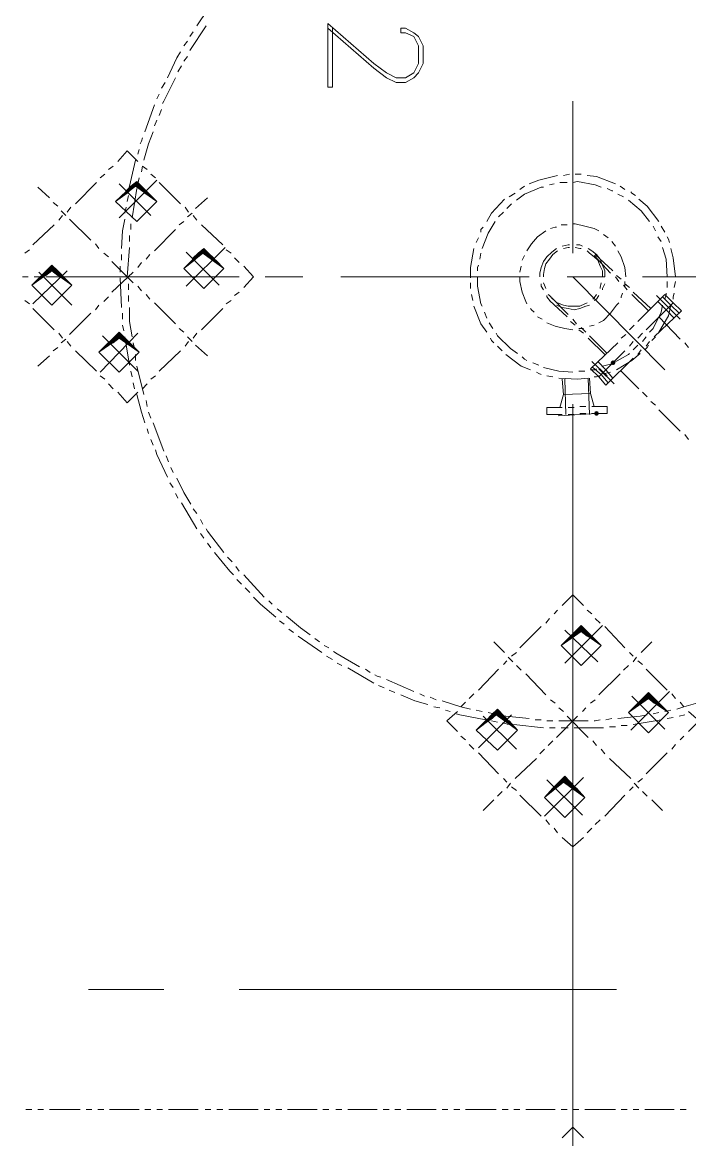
# Model space of a CAD drawing. Header units: millimetres. Extents: x 29 to 95071, y 20 to 67221.
# Drawn here: x 50715 to 53520, y 33553 to 38255 of the extents above; entities that cross this region are included whole.
import ezdxf

# ---------------------------------------------------------------- set-up
doc = ezdxf.new("R2010")
doc.units = ezdxf.units.MM

msp = doc.modelspace()

# ---------------------------------------------------------------- hatches: boundary and pattern name
h = msp.add_hatch(color=7)
h.paths.add_polyline_path([(51190.5, 37565.6), (51170.7, 37565.6), (51165.7, 37545.7)])
h.paths.add_polyline_path([(51170.7, 37565.6), (51165.7, 37545.7), (51150.9, 37545.7)])
h = msp.add_hatch(color=7)
h.dxf.hatch_style = 2
h.paths.add_polyline_path([(51195.5, 37585.4), (51215.3, 37565.6), (51170.7, 37565.6)])
h = msp.add_hatch(color=7)
h.paths.add_polyline_path([(51215.3, 37565.6), (51190.5, 37565.6), (51235.1, 37545.7)])
h.paths.add_polyline_path([(51190.5, 37565.6), (51235.1, 37545.7), (51220.3, 37545.7)])
h = msp.add_hatch(color=7)
h.dxf.hatch_style = 2
h.paths.add_polyline_path([(51145.9, 37535.8), (51155.8, 37535.8), (51106.3, 37501.1)])
h = msp.add_hatch(color=7)
h.paths.add_polyline_path([(51165.7, 37545.7), (51150.9, 37545.7), (51155.8, 37535.8)])
h.paths.add_polyline_path([(51150.9, 37545.7), (51155.8, 37535.8), (51145.9, 37535.8)])
h = msp.add_hatch(color=7)
h.paths.add_polyline_path([(51235.1, 37545.7), (51220.3, 37545.7), (51230.2, 37535.8)])
h.paths.add_polyline_path([(51220.3, 37545.7), (51230.2, 37535.8)])
h = msp.add_hatch(color=7)
h.dxf.hatch_style = 2
h.paths.add_polyline_path([(51235.1, 37545.7), (51240.1, 37535.8), (51230.2, 37535.8)])
h = msp.add_hatch(color=7)
h.paths.add_polyline_path([(51240.1, 37535.8), (51245.1, 37535.8), (51230.2, 37535.8)])
h.paths.add_polyline_path([(51245.1, 37535.8), (51230.2, 37535.8)])
h.paths.add_polyline_path([(51230.2, 37535.8), (51245.1, 37535.8), (51279.7, 37501.1)])
h = msp.add_hatch(color=7)
h.paths.add_polyline_path([(51473.1, 37283), (51453.2, 37283), (51448.3, 37263.2)])
h.paths.add_polyline_path([(51453.2, 37283), (51448.3, 37263.2), (51433.4, 37263.2)])
h = msp.add_hatch(color=7)
h.dxf.hatch_style = 2
h.paths.add_polyline_path([(51478, 37302.9), (51497.8, 37283), (51453.2, 37283)])
h = msp.add_hatch(color=7)
h.paths.add_polyline_path([(51497.8, 37283), (51473.1, 37283), (51517.7, 37263.2)])
h.paths.add_polyline_path([(51473.1, 37283), (51517.7, 37263.2), (51502.8, 37263.2)])
h = msp.add_hatch(color=7)
h.dxf.hatch_style = 2
h.paths.add_polyline_path([(51428.4, 37253.3), (51438.4, 37253.3), (51393.7, 37218.6)])
h = msp.add_hatch(color=7)
h.paths.add_polyline_path([(51448.3, 37263.2), (51433.4, 37263.2), (51438.4, 37253.3)])
h.paths.add_polyline_path([(51433.4, 37263.2), (51438.4, 37253.3), (51428.4, 37253.3)])
h = msp.add_hatch(color=7)
h.paths.add_polyline_path([(51517.7, 37263.2), (51502.8, 37263.2), (51512.7, 37253.3)])
h.paths.add_polyline_path([(51502.8, 37263.2), (51512.7, 37253.3)])
h = msp.add_hatch(color=7)
h.dxf.hatch_style = 2
h.paths.add_polyline_path([(51517.7, 37263.2), (51522.6, 37253.3), (51512.7, 37253.3)])
h = msp.add_hatch(color=7)
h.paths.add_polyline_path([(51522.6, 37253.3), (51527.6, 37253.3), (51512.7, 37253.3)])
h.paths.add_polyline_path([(51527.6, 37253.3), (51512.7, 37253.3)])
h.paths.add_polyline_path([(51512.7, 37253.3), (51527.6, 37253.3), (51562.3, 37218.6)])
h = msp.add_hatch(color=7)
h.paths.add_polyline_path([(50813.8, 37188.9), (50799, 37188.9), (50803.9, 37183.9)])
h.paths.add_polyline_path([(50799, 37188.9), (50803.9, 37183.9), (50789.1, 37183.9)])
h = msp.add_hatch(color=7)
h.paths.add_polyline_path([(50838.6, 37208.7), (50818.8, 37208.7), (50813.8, 37188.9)])
h.paths.add_polyline_path([(50818.8, 37208.7), (50813.8, 37188.9), (50799, 37188.9)])
h = msp.add_hatch(color=7)
h.dxf.hatch_style = 2
h.paths.add_polyline_path([(50838.6, 37233.5), (50863.4, 37208.7), (50818.8, 37208.7)])
h = msp.add_hatch(color=7)
h.paths.add_polyline_path([(50863.4, 37208.7), (50838.6, 37208.7), (50883.2, 37188.9)])
h.paths.add_polyline_path([(50838.6, 37208.7), (50883.2, 37188.9), (50863.4, 37188.9)])
h = msp.add_hatch(color=7)
h.paths.add_polyline_path([(50878.3, 37183.9), (50873.3, 37183.9)])
h.paths.add_polyline_path([(50878.3, 37183.9), (50873.3, 37183.9), (50863.4, 37188.9)])
h = msp.add_hatch(color=7)
h.dxf.hatch_style = 2
h.paths.add_polyline_path([(50863.4, 37188.9), (50883.2, 37188.9), (50878.3, 37183.9)])
h = msp.add_hatch(color=7)
h.dxf.hatch_style = 2
h.paths.add_polyline_path([(50883.2, 37188.9), (50888.2, 37183.9), (50878.3, 37183.9)])
h = msp.add_hatch(color=7)
h.dxf.hatch_style = 2
h.paths.add_polyline_path([(50789.1, 37183.9), (50803.9, 37183.9), (50754.4, 37149.2)])
h = msp.add_hatch(color=7)
h.paths.add_polyline_path([(50878.3, 37183.9), (50873.3, 37183.9), (50888.2, 37183.9)])
h.paths.add_polyline_path([(50873.3, 37183.9), (50888.2, 37183.9), (50922.9, 37149.2)])
h = msp.add_hatch(color=7)
h.paths.add_polyline_path([(51096.4, 36906.3), (51081.5, 36906.3), (51086.4, 36901.4)])
h.paths.add_polyline_path([(51081.5, 36906.3), (51086.4, 36901.4), (51071.6, 36901.4)])
h = msp.add_hatch(color=7)
h.paths.add_polyline_path([(51121.1, 36926.2), (51101.3, 36926.2), (51096.4, 36906.3)])
h.paths.add_polyline_path([(51101.3, 36926.2), (51096.4, 36906.3), (51081.5, 36906.3)])
h = msp.add_hatch(color=7)
h.dxf.hatch_style = 2
h.paths.add_polyline_path([(51121.1, 36951), (51145.9, 36926.2), (51101.3, 36926.2)])
h = msp.add_hatch(color=7)
h.paths.add_polyline_path([(51145.9, 36926.2), (51121.1, 36926.2), (51165.7, 36906.3)])
h.paths.add_polyline_path([(51121.1, 36926.2), (51165.7, 36906.3), (51150.9, 36906.3)])
h = msp.add_hatch(color=7)
h.paths.add_polyline_path([(51160.8, 36901.4), (51155.8, 36901.4)])
h.paths.add_polyline_path([(51160.8, 36901.4), (51155.8, 36901.4), (51150.9, 36906.3)])
h = msp.add_hatch(color=7)
h.dxf.hatch_style = 2
h.paths.add_polyline_path([(51150.9, 36906.3), (51165.7, 36906.3), (51160.8, 36901.4)])
h = msp.add_hatch(color=7)
h.dxf.hatch_style = 2
h.paths.add_polyline_path([(51165.7, 36906.3), (51170.7, 36901.4), (51160.8, 36901.4)])
h = msp.add_hatch(color=7)
h.dxf.hatch_style = 2
h.paths.add_polyline_path([(51071.6, 36901.4), (51086.4, 36901.4), (51036.9, 36866.7)])
h = msp.add_hatch(color=7)
h.paths.add_polyline_path([(51160.8, 36901.4), (51155.8, 36901.4), (51170.7, 36901.4)])
h.paths.add_polyline_path([(51155.8, 36901.4), (51170.7, 36901.4), (51205.4, 36866.7)])
h = msp.add_hatch(color=7)
h.dxf.hatch_style = 2
h.paths.add_polyline_path([(53197.9, 36812.2), (53190.9, 36815.1), (53188, 36822.1), (53190.9, 36829.1), (53197.9, 36832), (53204.9, 36829.1), (53207.8, 36822.1), (53204.9, 36815.1)])
h = msp.add_hatch(color=7)
h.dxf.hatch_style = 2
h.paths.add_polyline_path([(53128.5, 36599), (53121.5, 36602), (53118.6, 36609), (53121.5, 36616), (53128.5, 36618.9), (53135.5, 36616), (53138.5, 36609), (53135.5, 36602)])
h = msp.add_hatch(color=7)
h.paths.add_polyline_path([(53064.1, 35692), (53039.3, 35692), (53034.4, 35672.2)])
h.paths.add_polyline_path([(53039.3, 35692), (53034.4, 35672.2), (53019.5, 35672.2)])
h = msp.add_hatch(color=7)
h.dxf.hatch_style = 2
h.paths.add_polyline_path([(53064.1, 35716.8), (53088.9, 35692), (53039.3, 35692)])
h = msp.add_hatch(color=7)
h.paths.add_polyline_path([(53088.9, 35692), (53064.1, 35692), (53103.8, 35672.2)])
h.paths.add_polyline_path([(53064.1, 35692), (53103.8, 35672.2), (53088.9, 35672.2)])
h = msp.add_hatch(color=7)
h.dxf.hatch_style = 2
h.paths.add_polyline_path([(53014.5, 35667.2), (53024.5, 35667.2), (52979.8, 35632.5)])
h = msp.add_hatch(color=7)
h.paths.add_polyline_path([(53029.4, 35667.2), (53019.5, 35672.2)])
h.paths.add_polyline_path([(53019.5, 35672.2), (53029.4, 35667.2), (53014.5, 35667.2)])
h = msp.add_hatch(color=7)
h.paths.add_polyline_path([(53024.5, 35667.2), (53014.5, 35667.2)])
h.paths.add_polyline_path([(53024.5, 35667.2), (53014.5, 35667.2), (53029.4, 35667.2)])
h = msp.add_hatch(color=7)
h.dxf.hatch_style = 2
h.paths.add_polyline_path([(53019.5, 35672.2), (53034.4, 35672.2), (53029.4, 35667.2)])
h = msp.add_hatch(color=7)
h.paths.add_polyline_path([(53103.8, 35672.2), (53088.9, 35672.2), (53098.8, 35667.2)])
h.paths.add_polyline_path([(53088.9, 35672.2), (53098.8, 35667.2)])
h = msp.add_hatch(color=7)
h.dxf.hatch_style = 2
h.paths.add_polyline_path([(53103.8, 35672.2), (53113.7, 35667.2), (53098.8, 35667.2)])
h = msp.add_hatch(color=7)
h.paths.add_polyline_path([(53113.7, 35667.2), (53098.8, 35667.2)])
h.paths.add_polyline_path([(53113.7, 35667.2), (53098.8, 35667.2)])
h.paths.add_polyline_path([(53098.8, 35667.2), (53113.7, 35667.2), (53148.4, 35632.5)])
h = msp.add_hatch(color=7)
h.paths.add_polyline_path([(53346.6, 35409.5), (53321.8, 35409.5), (53316.9, 35389.6)])
h.paths.add_polyline_path([(53321.8, 35409.5), (53316.9, 35389.6), (53302, 35389.6)])
h = msp.add_hatch(color=7)
h.dxf.hatch_style = 2
h.paths.add_polyline_path([(53346.6, 35434.3), (53371.4, 35409.5), (53321.8, 35409.5)])
h = msp.add_hatch(color=7)
h.paths.add_polyline_path([(53371.4, 35409.5), (53346.6, 35409.5), (53391.2, 35389.6)])
h.paths.add_polyline_path([(53346.6, 35409.5), (53391.2, 35389.6), (53371.4, 35389.6)])
h = msp.add_hatch(color=7)
h.dxf.hatch_style = 2
h.paths.add_polyline_path([(52712.2, 35364.9), (52732, 35340.1), (52687.4, 35340.1)])
h = msp.add_hatch(color=7)
h.dxf.hatch_style = 2
h.paths.add_polyline_path([(53297.1, 35384.7), (53307, 35384.7), (53262.4, 35350)])
h = msp.add_hatch(color=7)
h.paths.add_polyline_path([(53316.9, 35389.6), (53302, 35389.6), (53311.9, 35384.7)])
h.paths.add_polyline_path([(53302, 35389.6), (53311.9, 35384.7), (53297.1, 35384.7)])
h = msp.add_hatch(color=7)
h.paths.add_polyline_path([(53307, 35384.7), (53297.1, 35384.7)])
h.paths.add_polyline_path([(53307, 35384.7), (53297.1, 35384.7), (53311.9, 35384.7)])
h = msp.add_hatch(color=7)
h.paths.add_polyline_path([(53391.2, 35389.6), (53371.4, 35389.6), (53381.3, 35384.7)])
h.paths.add_polyline_path([(53371.4, 35389.6), (53381.3, 35384.7)])
h = msp.add_hatch(color=7)
h.dxf.hatch_style = 2
h.paths.add_polyline_path([(53391.2, 35389.6), (53396.2, 35384.7), (53381.3, 35384.7)])
h = msp.add_hatch(color=7)
h.paths.add_polyline_path([(53396.2, 35384.7), (53381.3, 35384.7)])
h.paths.add_polyline_path([(53396.2, 35384.7), (53381.3, 35384.7)])
h.paths.add_polyline_path([(53381.3, 35384.7), (53396.2, 35384.7), (53430.9, 35350)])
h = msp.add_hatch(color=7)
h.dxf.hatch_style = 2
h.paths.add_polyline_path([(52662.6, 35315.3), (52672.5, 35315.3), (52623, 35275.6)])
h = msp.add_hatch(color=7)
h.paths.add_polyline_path([(52682.5, 35320.3), (52667.6, 35320.3), (52672.5, 35315.3)])
h.paths.add_polyline_path([(52667.6, 35320.3), (52672.5, 35315.3), (52662.6, 35315.3)])
h = msp.add_hatch(color=7)
h.paths.add_polyline_path([(52707.2, 35340.1), (52687.4, 35340.1), (52682.5, 35320.3)])
h.paths.add_polyline_path([(52687.4, 35340.1), (52682.5, 35320.3), (52667.6, 35320.3)])
h = msp.add_hatch(color=7)
h.paths.add_polyline_path([(52732, 35340.1), (52707.2, 35340.1), (52751.8, 35320.3)])
h.paths.add_polyline_path([(52707.2, 35340.1), (52751.8, 35320.3), (52737, 35320.3)])
h = msp.add_hatch(color=7)
h.paths.add_polyline_path([(52751.8, 35320.3), (52737, 35320.3), (52746.9, 35315.3)])
h.paths.add_polyline_path([(52737, 35320.3), (52746.9, 35315.3)])
h = msp.add_hatch(color=7)
h.dxf.hatch_style = 2
h.paths.add_polyline_path([(52751.8, 35320.3), (52756.8, 35315.3), (52746.9, 35315.3)])
h = msp.add_hatch(color=7)
h.paths.add_polyline_path([(52756.8, 35315.3), (52761.8, 35315.3), (52746.9, 35315.3)])
h.paths.add_polyline_path([(52761.8, 35315.3), (52746.9, 35315.3)])
h.paths.add_polyline_path([(52746.9, 35315.3), (52761.8, 35315.3), (52796.5, 35275.6)])
h = msp.add_hatch(color=7)
h.dxf.hatch_style = 2
h.paths.add_polyline_path([(52994.7, 35082.3), (53014.5, 35057.6), (52969.9, 35057.6)])
h = msp.add_hatch(color=7)
h.dxf.hatch_style = 2
h.paths.add_polyline_path([(52945.1, 35032.8), (52955.1, 35032.8), (52910.5, 34993.1)])
h = msp.add_hatch(color=7)
h.paths.add_polyline_path([(52965, 35037.7), (52950.1, 35037.7), (52955.1, 35032.8)])
h.paths.add_polyline_path([(52950.1, 35037.7), (52955.1, 35032.8), (52945.1, 35032.8)])
h = msp.add_hatch(color=7)
h.paths.add_polyline_path([(52989.8, 35057.6), (52969.9, 35057.6), (52965, 35037.7)])
h.paths.add_polyline_path([(52969.9, 35057.6), (52965, 35037.7), (52950.1, 35037.7)])
h = msp.add_hatch(color=7)
h.paths.add_polyline_path([(53014.5, 35057.6), (52989.8, 35057.6), (53034.4, 35037.7)])
h.paths.add_polyline_path([(52989.8, 35057.6), (53034.4, 35037.7), (53019.5, 35037.7)])
h = msp.add_hatch(color=7)
h.paths.add_polyline_path([(53034.4, 35037.7), (53019.5, 35037.7), (53029.4, 35032.8)])
h.paths.add_polyline_path([(53019.5, 35037.7), (53029.4, 35032.8)])
h = msp.add_hatch(color=7)
h.dxf.hatch_style = 2
h.paths.add_polyline_path([(53034.4, 35037.7), (53039.3, 35032.8), (53029.4, 35032.8)])
h = msp.add_hatch(color=7)
h.paths.add_polyline_path([(53039.3, 35032.8), (53044.3, 35032.8), (53029.4, 35032.8)])
h.paths.add_polyline_path([(53044.3, 35032.8), (53029.4, 35032.8)])
h.paths.add_polyline_path([(53029.4, 35032.8), (53044.3, 35032.8), (53079, 34993.1)])

# ---------------------------------------------------------------- linework, layer by layer
at = {"color": 7, "lineweight": 0}
for points in [[(51517.7, 38338.8), (51468.1, 38269.4), (51448.3, 38239.7)], [(51487.9, 38239.7), (51418.5, 38135.6)], [(52305.8, 38229.7), (52305.8, 38209.9), (52325.6, 38209.9), (52360.3, 38195), (52380.1, 38155.4), (52380.1, 38081), (52360.3, 38041.4), (52325.6, 38021.6), (52285.9, 38021.6), (52246.3, 38041.4), (52191.8, 38081), (51998.4, 38249.6)], [(52018.3, 38229.7), (52018.3, 37981.9), (51998.4, 37981.9), (51998.4, 38249.6)], [(52305.8, 38229.7), (52325.6, 38229.7), (52360.3, 38209.9), (52380.1, 38195), (52399.9, 38155.4), (52399.9, 38081), (52380.1, 38041.4), (52360.3, 38021.6), (52325.6, 38001.7), (52285.9, 38001.7), (52246.3, 38021.6), (52191.8, 38061.2), (51998.4, 38229.7)], [(51408.6, 38175.2), (51393.7, 38155.4)], [(51433.4, 38214.9), (51418.5, 38195)], [(51378.9, 38130.6), (51364, 38105.8), (51324.4, 38021.6)], [(51408.6, 38110.8), (51393.7, 38091)], [(51383.8, 38071.1), (51369, 38046.4)], [(51314.4, 38001.7), (51299.6, 37977)], [(51359.1, 38021.6), (51309.5, 37922.4), (51304.5, 37912.5)], [(51289.7, 37952.2), (51279.7, 37932.4)], [(51269.8, 37907.6), (51230.2, 37793.6)], [(53029.4, 37283), (53029.4, 37922.4)], [(51299.6, 37887.7), (51289.7, 37863)], [(51279.7, 37843.1), (51269.8, 37818.4)], [(51220.3, 37768.8), (51215.3, 37753.9), (51210.4, 37744)], [(51264.9, 37793.6), (51245.1, 37744), (51225.2, 37674.6)], [(51155.8, 37714.3), (51116.2, 37669.7)], [(51200.4, 37669.7), (51155.8, 37714.3)], [(51205.4, 37719.2), (51200.4, 37699.4)], [(51190.5, 37674.6), (51165.7, 37565.6), (51160.8, 37550.7)], [(51061.7, 37615.1), (51041.8, 37600.3)], [(51096.4, 37649.8), (51076.5, 37635)], [(51220.3, 37649.8), (51215.3, 37625)], [(51240.1, 37635), (51220.3, 37649.8)], [(51274.8, 37600.3), (51255, 37615.1)], [(53014.5, 37615.1), (52989.8, 37610.2)], [(53064.1, 37615.1), (53049.2, 37615.1), (53039.3, 37615.1)], [(51027, 37580.4), (50937.7, 37491.2)], [(51195.5, 37585.4), (51106.3, 37501.1), (51190.5, 37565.6)], [(51279.7, 37590.3), (51121.1, 37431.7)], [(51255, 37441.7), (51121.1, 37575.5)], [(51190.5, 37565.6), (51279.7, 37501.1)], [(51279.7, 37501.1), (51195.5, 37585.4)], [(51205.4, 37600.3), (51200.4, 37575.5)], [(51378.9, 37491.2), (51289.7, 37580.4)], [(52826.2, 37565.6), (52811.3, 37555.7), (52806.4, 37550.7)], [(52965, 37610.2), (52885.7, 37590.3), (52846, 37575.5)], [(52950.1, 37575.5), (52930.3, 37570.5)], [(53004.6, 37580.4), (52974.9, 37580.4)], [(53148.4, 37560.6), (53123.6, 37570.5), (53049.2, 37585.4), (53029.4, 37580.4)], [(53207.8, 37575.5), (53128.5, 37605.2), (53088.9, 37610.2)], [(53247.5, 37550.7), (53227.7, 37565.6)], [(50828.7, 37516), (50779.1, 37560.6)], [(51160.8, 37525.9), (51155.8, 37501.1)], [(51195.5, 37555.7), (51175.7, 37431.7)], [(52786.5, 37535.8), (52761.8, 37521)], [(52905.5, 37560.6), (52895.6, 37560.6), (52826.2, 37530.9), (52791.5, 37506.1)], [(53197.9, 37545.7), (53193, 37545.7), (53173.1, 37555.7)], [(53242.5, 37521), (53217.8, 37530.9)], [(53292.1, 37525.9), (53277.2, 37535.8), (53272.3, 37540.8)], [(50863.4, 37481.3), (50843.6, 37496.2)], [(50917.9, 37476.3), (50903.1, 37456.5)], [(51195.5, 37416.9), (51106.3, 37501.1)], [(51150.9, 37476.3), (51145.9, 37451.6)], [(51279.7, 37501.1), (51195.5, 37416.9)], [(51413.6, 37456.5), (51398.7, 37476.3)], [(51492.9, 37516), (51443.3, 37471.4)], [(52741.9, 37511), (52687.4, 37451.6), (52667.6, 37416.9)], [(52771.7, 37491.2), (52766.7, 37486.3), (52751.8, 37471.4)], [(53351.6, 37416.9), (53316.9, 37461.5), (53262.4, 37506.1)], [(53391.2, 37416.9), (53341.7, 37481.3), (53307, 37511)], [(50883.2, 37441.7), (50868.4, 37421.8)], [(50898.1, 37441.7), (50878.3, 37461.5)], [(51002.2, 37337.6), (50913, 37426.8)], [(51145.9, 37426.8), (51136, 37377.2), (51131.1, 37302.9)], [(51428.4, 37451.6), (51408.6, 37436.7)], [(51448.3, 37421.8), (51433.4, 37441.7)], [(52737, 37456.5), (52717.1, 37436.7)], [(50848.5, 37402), (50759.3, 37317.7)], [(51170.7, 37407), (51170.7, 37382.2)], [(51359.1, 37382.2), (51269.8, 37293)], [(51393.7, 37416.9), (51373.9, 37402)], [(51557.3, 37317.7), (51468.1, 37402)], [(52652.7, 37392.1), (52642.8, 37382.2), (52642.8, 37372.3)], [(52702.3, 37416.9), (52672.5, 37367.3), (52647.8, 37302.9)], [(52915.4, 37377.2), (52880.7, 37352.4), (52855.9, 37322.7), (52836.1, 37293)], [(52960, 37392.1), (52955.1, 37392.1), (52935.2, 37387.1)], [(53004.6, 37402), (52994.7, 37402), (52979.8, 37402)], [(53138.5, 37377.2), (53118.6, 37387.1), (53079, 37397), (53039.3, 37407), (53029.4, 37407)], [(53376.4, 37377.2), (53366.5, 37397)], [(53416, 37372.3), (53401.1, 37397)], [(51165.7, 37357.4), (51165.7, 37332.6)], [(52632.9, 37347.5), (52623, 37327.7)], [(53178.1, 37347.5), (53158.3, 37362.3)], [(53207.8, 37312.8), (53193, 37332.6)], [(53401.1, 37332.6), (53386.3, 37352.4)], [(53435.8, 37327.7), (53430.9, 37342.5), (53425.9, 37352.4)], [(50744.4, 37297.9), (50724.6, 37283)], [(51036.9, 37302.9), (51022, 37322.7)], [(51076.5, 37268.2), (51056.7, 37283)], [(51165.7, 37307.8), (51155.8, 37183.9), (51155.8, 37179)], [(51478, 37302.9), (51393.7, 37218.6), (51473.1, 37283)], [(51567.2, 37307.8), (51403.7, 37144.3)], [(51542.4, 37149.2), (51403.7, 37288)], [(51473.1, 37283), (51562.3, 37218.6), (51478, 37302.9)], [(51592, 37283), (51572.2, 37297.9)], [(52613.1, 37302.9), (52598.2, 37223.6), (52598.2, 37179)], [(52642.8, 37283), (52637.8, 37258.3)], [(52960, 37302.9), (52940.2, 37288), (52920.4, 37268.2), (52905.5, 37248.3), (52895.6, 37223.6), (52890.6, 37198.8), (52890.6, 37183.9)], [(52965, 37293), (52945.1, 37278.1), (52930.3, 37258.3), (52915.4, 37238.4), (52910.5, 37218.6), (52905.5, 37193.8), (52905.5, 37183.9)], [(53014.5, 37317.7), (53009.6, 37317.7), (52984.8, 37312.8)], [(53014.5, 37307.8), (53009.6, 37307.8), (52989.8, 37302.9)], [(53064.1, 37302.9), (53059.1, 37302.9), (53039.3, 37307.8)], [(53069.1, 37312.8), (53059.1, 37317.7), (53044.3, 37317.7)], [(53153.3, 37183.9), (53153.3, 37208.7), (53143.4, 37228.5), (53133.5, 37253.3), (53118.6, 37268.2), (53098.8, 37283), (53088.9, 37293)], [(53163.2, 37183.9), (53163.2, 37208.7), (53153.3, 37233.5), (53143.4, 37258.3), (53128.5, 37278.1), (53108.7, 37293), (53093.8, 37302.9)], [(53252.5, 37183.9), (53247.5, 37223.6), (53232.6, 37268.2), (53217.8, 37293)], [(53425.9, 37183.9), (53421, 37258.3), (53406.1, 37307.8)], [(53460.6, 37183.9), (53450.7, 37263.2), (53440.8, 37302.9)], [(51180.6, 37159.1), (51091.4, 37248.3)], [(51131.1, 37278.1), (51131.1, 37253.3)], [(51215.3, 37243.4), (51200.4, 37223.6)], [(51250, 37278.1), (51235.1, 37258.3)], [(51626.7, 37243.4), (51606.9, 37263.2)], [(52826.2, 37273.1), (52816.3, 37253.3)], [(53188, 37198.8), (53118.6, 37273.1)], [(53197.9, 37208.7), (53123.6, 37278.1)], [(50838.6, 37233.5), (50754.4, 37149.2), (50838.6, 37208.7)], [(50903.1, 37208.7), (50759.3, 37069.9)], [(50922.9, 37065), (50784.1, 37203.7)], [(50838.6, 37208.7), (50922.9, 37149.2), (50838.6, 37233.5)], [(51180.6, 37203.7), (51091.4, 37119.5)], [(51126.1, 37228.5), (51126.1, 37203.7)], [(51478, 37134.3), (51393.7, 37218.6)], [(51562.3, 37218.6), (51478, 37134.3)], [(51686.2, 37183.9), (51646.5, 37228.5)], [(52632.9, 37233.5), (52627.9, 37223.6), (52627.9, 37208.7)], [(52811.3, 37228.5), (52806.4, 37203.7)], [(53232.6, 37174), (53212.8, 37188.9)], [(50739.5, 37183.9), (50714.7, 37183.9)], [(50838.6, 37065), (50754.4, 37149.2)], [(50789.1, 37183.9), (50764.3, 37183.9)], [(50937.7, 37183.9), (50813.8, 37183.9)], [(51577.1, 37183.9), (50838.6, 37183.9)], [(50922.9, 37149.2), (50838.6, 37065)], [(50987.3, 37183.9), (50962.5, 37183.9)], [(51041.8, 37183.9), (51012.1, 37183.9)], [(51190.5, 37183.9), (51066.6, 37183.9)], [(51126.1, 37179), (51131.1, 37055)], [(51160.8, 37154.2), (51160.8, 37129.4)], [(51215.3, 37124.4), (51200.4, 37144.3)], [(51240.1, 37183.9), (51215.3, 37183.9)], [(51289.7, 37183.9), (51264.9, 37183.9)], [(51438.4, 37183.9), (51314.4, 37183.9)], [(51487.9, 37183.9), (51463.1, 37183.9)], [(51537.5, 37183.9), (51512.7, 37183.9)], [(51626.7, 37183.9), (51562.3, 37183.9)], [(51686.2, 37183.9), (51646.5, 37139.3)], [(51894.4, 37183.9), (51735.8, 37183.9)], [(52846, 37183.9), (52053, 37183.9)], [(52598.2, 37159.1), (52598.2, 37144.3), (52598.2, 37134.3)], [(52627.9, 37183.9), (52627.9, 37144.3), (52642.8, 37069.9), (52647.8, 37060)], [(52806.4, 37183.9), (52806.4, 37164.1), (52816.3, 37119.5), (52831.1, 37079.8), (52836.1, 37069.9)], [(52895.6, 37154.2), (52895.6, 37144.3), (52905.5, 37129.4)], [(52905.5, 37159.1), (52910.5, 37149.2), (52915.4, 37134.3)], [(53163.2, 37183.9), (53004.6, 37183.9)], [(53029.4, 37183.9), (53416, 36792.3)], [(53143.4, 37134.3), (53143.4, 37139.3), (53148.4, 37159.1)], [(53153.3, 37129.4), (53153.3, 37134.3), (53163.2, 37154.2)], [(53222.7, 37164.1), (53207.8, 37183.9)], [(53257.4, 37129.4), (53242.5, 37149.2)], [(53247.5, 37139.3), (53247.5, 37164.1)], [(53267.3, 37139.3), (53247.5, 37154.2)], [(54114.9, 37183.9), (53321.8, 37183.9)], [(53425.9, 37139.3), (53425.9, 37164.1)], [(53455.7, 37139.3), (53460.6, 37164.1)], [(51076.5, 37099.7), (51056.7, 37079.8)], [(51160.8, 37104.6), (51160.8, 37079.8)], [(51250, 37089.7), (51235.1, 37109.6)], [(51626.7, 37119.5), (51606.9, 37104.6)], [(52603.1, 37109.6), (52608.1, 37084.8)], [(52920.4, 37104.6), (52920.4, 37099.7), (52935.2, 37079.8)], [(52925.3, 37109.6), (52930.3, 37104.6), (52945.1, 37089.7)], [(53009.6, 37025.3), (52940.2, 37094.7)], [(53113.7, 37089.7), (53118.6, 37094.7), (53128.5, 37109.6)], [(53118.6, 37084.8), (53128.5, 37089.7), (53138.5, 37104.6)], [(53232.6, 37094.7), (53232.6, 37099.7), (53237.6, 37114.5)], [(53346.6, 37040.2), (53277.2, 37109.6)], [(53356.5, 37050.1), (53282.2, 37119.5)], [(53302, 36995.6), (53416, 37109.6)], [(53445.8, 37040.2), (53381.3, 37104.6)], [(53440.8, 37065), (53406.1, 37099.7)], [(53416, 37089.7), (53421, 37109.6), (53421, 37114.5)], [(53416, 37109.6), (53450.7, 37074.9)], [(53450.7, 37089.7), (53450.7, 37099.7), (53455.7, 37114.5)], [(50744.4, 37069.9), (50724.6, 37084.8)], [(50848.5, 36960.9), (50759.3, 37050.1)], [(51036.9, 37065), (51022, 37045.1)], [(51165.7, 37055), (51165.7, 36995.6), (51175.7, 36931.1)], [(51359.1, 36985.7), (51269.8, 37074.9)], [(51557.3, 37050.1), (51468.1, 36960.9)], [(51592, 37084.8), (51572.2, 37069.9)], [(52613.1, 37060), (52642.8, 36985.7), (52667.6, 36951)], [(52851, 37050.1), (52855.9, 37045.1), (52865.8, 37035.2)], [(53004.6, 37015.4), (52930.3, 37084.8)], [(52960, 37065), (52984.8, 37055), (53009.6, 37050.1), (53034.4, 37045.1), (53059.1, 37050.1), (53083.9, 37060), (53098.8, 37065)], [(52965, 37074.9), (52989.8, 37065), (53009.6, 37060), (53034.4, 37060), (53059.1, 37060), (53079, 37069.9), (53088.9, 37074.9)], [(53138.5, 36990.6), (53158.3, 37000.5), (53188, 37030.3), (53212.8, 37065), (53222.7, 37074.9)], [(53336.7, 36960.9), (53450.7, 37074.9)], [(53336.7, 36960.9), (53450.7, 37074.9)], [(53351.6, 36951), (53366.5, 36965.8), (53401.1, 37035.2), (53406.1, 37065)], [(53421, 37045.1), (53386.3, 37079.8)], [(53391.2, 36951), (53430.9, 37020.3), (53440.8, 37065)], [(53416, 37069.9), (53480.5, 37005.5)], [(53440.8, 37065), (53475.5, 37030.3)], [(53485.4, 37040.2), (53450.7, 37074.9)], [(51002.2, 37030.3), (50913, 36941)], [(51136, 37030.3), (51136, 37005.5)], [(52657.7, 37035.2), (52667.6, 37010.4)], [(52880.7, 37015.4), (52900.5, 37005.5)], [(53044.3, 36985.7), (53029.4, 37005.5)], [(53371.4, 36931.1), (53485.4, 37040.2)], [(53480.5, 36921.2), (53391.2, 37015.4)], [(53421, 37045.1), (53455.7, 37010.4)], [(51136, 36980.7), (51141, 36955.9)], [(51393.7, 36951), (51373.9, 36965.8)], [(52677.5, 36990.6), (52692.4, 36965.8)], [(52920.4, 36990.6), (52955.1, 36975.7), (52994.7, 36965.8), (53029.4, 36960.9)], [(53039.3, 36980.7), (53019.5, 36995.6)], [(53054.2, 36965.8), (53074, 36965.8)], [(53074, 36946), (53054.2, 36960.9)], [(53083.9, 36951), (53064.1, 36970.8)], [(53098.8, 36975.7), (53118.6, 36980.7)], [(53267.3, 36960.9), (53287.1, 36980.7)], [(50883.2, 36926.2), (50868.4, 36946)], [(50898.1, 36921.2), (50878.3, 36906.3)], [(50917.9, 36891.5), (50903.1, 36911.3)], [(51121.1, 36951), (51036.9, 36866.7), (51121.1, 36926.2)], [(51200.4, 36946), (51041.8, 36782.4)], [(51200.4, 36787.4), (51051.7, 36936.1)], [(51121.1, 36926.2), (51205.4, 36866.7), (51121.1, 36951)], [(51145.9, 36931.1), (51165.7, 36812.2)], [(51180.6, 36906.3), (51185.6, 36881.6)], [(51413.6, 36911.3), (51398.7, 36891.5)], [(51428.4, 36911.3), (51408.6, 36931.1)], [(51448.3, 36946), (51433.4, 36926.2)], [(52682.5, 36926.2), (52687.4, 36916.3), (52697.3, 36906.3)], [(52707.2, 36946), (52712.2, 36936.1), (52766.7, 36881.6), (52796.5, 36861.7)], [(53163.2, 36856.8), (53093.8, 36926.2)], [(53173.1, 36861.7), (53098.8, 36936.1)], [(53103.8, 36797.3), (53217.8, 36906.3)], [(53232.6, 36926.2), (53252.5, 36941)], [(53267.3, 36891.5), (53282.2, 36911.3)], [(53267.3, 36891.5), (53282.2, 36911.3)], [(53302, 36926.2), (53321.8, 36946)], [(53302, 36926.2), (53321.8, 36946)], [(53321.8, 36911.3), (53336.7, 36931.1)], [(53336.7, 36891.5), (53351.6, 36911.3)], [(53361.5, 36916.3), (53376.4, 36931.1)], [(53515.1, 36886.5), (53500.3, 36906.3)], [(50863.4, 36886.5), (50843.6, 36871.7)], [(51027, 36787.4), (50937.7, 36871.7)], [(51121.1, 36782.4), (51036.9, 36866.7)], [(51205.4, 36866.7), (51121.1, 36782.4)], [(51378.9, 36871.7), (51289.7, 36787.4)], [(51492.9, 36851.8), (51443.3, 36896.4)], [(52712.2, 36891.5), (52732, 36871.7)], [(53138.5, 36762.6), (53247.5, 36871.7)], [(53138.5, 36762.6), (53247.5, 36871.7)], [(53153.3, 36807.2), (53193, 36817.1), (53262.4, 36856.8), (53267.3, 36861.7)], [(53212.8, 36792.3), (53277.2, 36832), (53311.9, 36861.7)], [(53282.2, 36876.6), (53302, 36896.4)], [(53302, 36856.8), (53316.9, 36876.6)], [(53331.8, 36876.6), (53341.7, 36886.5), (53346.6, 36896.4)], [(50828.7, 36851.8), (50779.1, 36807.2)], [(51190.5, 36856.8), (51190.5, 36832)], [(52746.9, 36856.8), (52811.3, 36807.2), (52851, 36792.3)], [(52816.3, 36846.9), (52826.2, 36837), (52836.1, 36832)], [(52860.9, 36822.1), (52885.7, 36812.2)], [(53173.1, 36767.6), (53108.7, 36827)], [(53168.2, 36792.3), (53133.5, 36827)], [(53168.2, 36727.9), (53282.2, 36841.9)], [(51061.7, 36752.7), (51041.8, 36767.6)], [(51170.7, 36787.4), (51175.7, 36762.6)], [(51195.5, 36807.2), (51225.2, 36688.3)], [(51274.8, 36767.6), (51255, 36752.7)], [(52875.8, 36782.4), (52885.7, 36777.5), (52895.6, 36772.5)], [(52905.5, 36802.3), (52969.9, 36787.4), (53029.4, 36782.4)], [(52920.4, 36767.6), (52945.1, 36762.6)], [(53054.2, 36787.4), (53079, 36787.4)], [(53103.8, 36792.3), (53123.6, 36792.3), (53128.5, 36797.3)], [(53103.8, 36797.3), (53138.5, 36762.6)], [(53148.4, 36772.5), (53113.7, 36802.3)], [(53118.6, 36762.6), (53128.5, 36762.6), (53138.5, 36767.6)], [(53138.5, 36797.3), (53202.9, 36732.9)], [(53148.4, 36772.5), (53178.1, 36737.8)], [(53163.2, 36777.5), (53188, 36782.4)], [(53168.2, 36792.3), (53197.9, 36757.7)], [(53307, 36713), (53232.6, 36787.4)], [(51096.4, 36713), (51076.5, 36732.9)], [(51180.6, 36737.8), (51185.6, 36713)], [(51240.1, 36732.9), (51220.3, 36713)], [(52969.9, 36757.7), (53049.2, 36752.7), (53093.8, 36757.7)], [(52984.8, 36752.7), (52989.8, 36688.3), (53103.8, 36693.2)], [(52999.7, 36604), (52994.7, 36752.7)], [(53098.8, 36604), (53093.8, 36757.7)], [(53098.8, 36757.7), (53103.8, 36693.2)], [(53168.2, 36727.9), (53138.5, 36762.6)], [(51155.8, 36653.6), (51116.2, 36698.2)], [(51200.4, 36698.2), (51155.8, 36653.6)], [(51195.5, 36688.3), (51215.3, 36613.9), (51230.2, 36569.3)], [(52989.8, 36688.3), (52974.9, 36633.7)], [(53103.8, 36693.2), (53118.6, 36638.7)], [(53341.7, 36678.3), (53321.8, 36698.2)], [(51235.1, 36663.5), (51240.1, 36638.7)], [(52984.8, 36633.7), (52920.4, 36633.7)], [(52920.4, 36633.7), (52920.4, 36604)], [(53034.4, 36633.7), (53009.6, 36633.7)], [(53029.4, 33476.4), (53029.4, 36648.6)], [(53083.9, 36638.7), (53059.1, 36638.7)], [(53173.1, 36638.7), (53108.7, 36638.7)], [(53173.1, 36638.7), (53173.1, 36609)], [(53376.4, 36643.6), (53356.5, 36658.5)], [(53480.5, 36534.6), (53391.2, 36623.8)], [(51245.1, 36613.9), (51255, 36589.1)], [(52984.8, 36604), (52920.4, 36604)], [(53128.5, 36609), (52969.9, 36599)], [(52969.9, 36604), (52969.9, 36599)], [(53034.4, 36604), (53009.6, 36604)], [(53083.9, 36609), (53059.1, 36609)], [(53173.1, 36609), (53108.7, 36609)], [(51240.1, 36544.5), (51245.1, 36524.7)], [(51264.9, 36569.3), (51309.5, 36450.3)], [(51255, 36499.9), (51264.9, 36475.1)], [(53515.1, 36499.9), (53500.3, 36519.7)], [(51274.8, 36455.3), (51279.7, 36435.5), (51324.4, 36341.3)], [(51319.4, 36430.5), (51329.3, 36405.7)], [(51339.2, 36381), (51349.1, 36361.1)], [(51334.3, 36316.5), (51349.1, 36296.7)], [(51364, 36336.3), (51393.7, 36276.9), (51423.5, 36227.3)], [(51359.1, 36271.9), (51364, 36262), (51369, 36252.1)], [(51383.8, 36232.3), (51448.3, 36123.2)], [(51433.4, 36207.5), (51448.3, 36187.6)], [(51463.1, 36162.9), (51473.1, 36143)], [(51487.9, 36123.2), (51492.9, 36113.3), (51562.3, 36024.1)], [(51463.1, 36103.4), (51468.1, 36098.4), (51478, 36083.6)], [(51492.9, 36063.7), (51507.7, 36043.9)], [(51522.6, 36024.1), (51587.1, 35944.8), (51601.9, 35929.9)], [(51577.1, 36004.3), (51597, 35984.4)], [(51611.8, 35964.6), (51626.7, 35944.8)], [(51646.5, 35929.9), (51730.8, 35835.7)], [(51616.8, 35910.1), (51636.6, 35890.3)], [(51651.5, 35875.4), (51671.3, 35855.6)], [(51686.2, 35835.7), (51715.9, 35806), (51780.4, 35751.5)], [(53029.4, 35845.6), (52984.8, 35801)], [(53029.4, 35845.6), (53074, 35801)], [(51750.6, 35820.9), (51765.5, 35806)], [(51785.3, 35786.2), (51805.1, 35771.3)], [(52965, 35781.2), (52950.1, 35766.3)], [(53088.9, 35781.2), (53108.7, 35766.3)], [(51795.2, 35736.6), (51815.1, 35721.7)], [(51825, 35756.4), (51884.4, 35706.9), (51924.1, 35677.1)], [(52930.3, 35746.5), (52915.4, 35726.7)], [(53123.6, 35746.5), (53143.4, 35726.7)], [(51834.9, 35701.9), (51854.7, 35687)], [(52895.6, 35711.8), (52806.4, 35622.6)], [(53064.1, 35716.8), (52979.8, 35632.5), (53064.1, 35692)], [(53153.3, 35716.8), (52994.7, 35558.2)], [(52994.7, 35697), (53133.5, 35563.1)], [(53148.4, 35632.5), (53064.1, 35716.8)], [(53064.1, 35692), (53148.4, 35632.5)], [(53163.2, 35711.8), (53247.5, 35622.6)], [(51874.5, 35672.2), (51973.7, 35602.8)], [(51943.9, 35662.3), (51963.8, 35647.4)], [(52697.3, 35647.4), (52741.9, 35602.8)], [(53361.5, 35647.4), (53316.9, 35602.8)], [(51983.6, 35632.5), (52003.4, 35622.6)], [(52023.2, 35607.7), (52038.1, 35597.8), (52132.3, 35543.3)], [(52791.5, 35602.8), (52771.7, 35587.9)], [(53064.1, 35548.3), (52979.8, 35632.5)], [(53148.4, 35632.5), (53064.1, 35548.3)], [(53267.3, 35602.8), (53282.2, 35587.9)], [(51993.5, 35587.9), (52018.3, 35573)], [(52038.1, 35558.2), (52057.9, 35548.3)], [(52751.8, 35568.1), (52737, 35553.2)], [(52756.8, 35582.9), (52776.6, 35563.1)], [(52791.5, 35548.3), (52811.3, 35528.4)], [(53262.4, 35548.3), (53242.5, 35528.4)], [(53297.1, 35582.9), (53282.2, 35563.1)], [(53302, 35568.1), (53321.8, 35553.2)], [(52082.7, 35538.3), (52191.8, 35473.9)], [(52157.1, 35533.4), (52176.9, 35518.5)], [(52196.7, 35508.6), (52206.6, 35503.6), (52221.5, 35498.7)], [(52717.1, 35533.4), (52632.9, 35444.2)], [(52831.1, 35513.6), (52915.4, 35424.3)], [(53227.7, 35513.6), (53138.5, 35424.3)], [(53336.7, 35533.4), (53425.9, 35444.2)], [(52211.6, 35464), (52236.4, 35454.1)], [(52246.3, 35488.8), (52360.3, 35439.2)], [(52256.2, 35444.2), (52281, 35434.3)], [(52305.8, 35424.3), (52365.2, 35399.6), (52419.8, 35384.7)], [(52385.1, 35429.3), (52404.9, 35419.4)], [(52429.7, 35414.4), (52454.4, 35404.5)], [(52613.1, 35429.3), (52593.2, 35409.5)], [(52935.2, 35404.5), (52955.1, 35389.6)], [(53123.6, 35404.5), (53103.8, 35389.6)], [(53346.6, 35434.3), (53262.4, 35350), (53346.6, 35409.5)], [(53435.8, 35439.2), (53272.3, 35275.6)], [(53416, 35280.6), (53277.2, 35419.4)], [(53346.6, 35409.5), (53430.9, 35350), (53346.6, 35434.3)], [(53445.8, 35429.3), (53460.6, 35409.5)], [(52444.5, 35374.8), (52469.3, 35369.8)], [(52479.2, 35399.6), (52558.5, 35374.8), (52598.2, 35364.9)], [(52494.1, 35359.9), (52513.9, 35354.9)], [(52543.7, 35354.9), (52499.1, 35315.3), (52543.7, 35270.7)], [(52578.4, 35394.6), (52558.5, 35374.8)], [(52712.2, 35364.9), (52623, 35275.6), (52707.2, 35340.1)], [(52623, 35359.9), (52647.8, 35354.9)], [(52796.5, 35275.6), (52712.2, 35364.9)], [(52969.9, 35369.8), (52989.8, 35354.9)], [(53083.9, 35369.8), (53069.1, 35354.9)], [(53416, 35354.9), (53440.8, 35359.9)], [(53465.6, 35364.9), (53495.3, 35374.8), (53584.5, 35399.6)], [(53480.5, 35394.6), (53495.3, 35374.8)], [(53515.1, 35354.9), (53559.8, 35315.3)], [(52538.7, 35345), (52553.6, 35340.1), (52662.6, 35320.3)], [(52771.7, 35340.1), (52632.9, 35201.3)], [(52791.5, 35196.3), (52652.7, 35335.1)], [(52672.5, 35350), (52697.3, 35345)], [(52687.4, 35315.3), (52712.2, 35310.3)], [(52707.2, 35340.1), (52796.5, 35275.6), (52712.2, 35191.4)], [(52722.1, 35340.1), (52746.9, 35335.1), (52846, 35325.2)], [(52870.8, 35320.3), (52895.6, 35320.3)], [(52920.4, 35315.3), (52935.2, 35315.3), (52945.1, 35315.3)], [(53049.2, 35335.1), (52960, 35245.9)], [(52969.9, 35315.3), (53093.8, 35315.3)], [(53004.6, 35335.1), (53093.8, 35245.9)], [(53118.6, 35315.3), (53123.6, 35315.3), (53143.4, 35320.3)], [(53168.2, 35320.3), (53193, 35325.2)], [(53217.8, 35325.2), (53311.9, 35335.1), (53341.7, 35340.1)], [(53346.6, 35265.7), (53262.4, 35350)], [(53282.2, 35300.4), (53316.9, 35305.4), (53401.1, 35320.3)], [(53430.9, 35350), (53346.6, 35265.7)], [(53366.5, 35345), (53391.2, 35350)], [(53425.9, 35325.2), (53450.7, 35330.2)], [(53475.5, 35335.1), (53500.3, 35340.1)], [(53559.8, 35315.3), (53515.1, 35270.7)], [(52712.2, 35191.4), (52623, 35275.6)], [(52732, 35305.4), (52741.9, 35305.4), (52756.8, 35300.4)], [(52781.6, 35300.4), (52905.5, 35285.6)], [(52930.3, 35285.6), (52955.1, 35285.6)], [(52979.8, 35285.6), (53009.6, 35285.6)], [(53034.4, 35285.6), (53123.6, 35285.6), (53158.3, 35285.6)], [(53183.1, 35290.5), (53207.8, 35290.5)], [(53232.6, 35295.5), (53257.4, 35295.5)], [(52558.5, 35250.9), (52578.4, 35236)], [(52593.2, 35216.2), (52613.1, 35196.3)], [(52945.1, 35231), (52925.3, 35211.2)], [(53113.7, 35231), (53128.5, 35211.2)], [(53460.6, 35216.2), (53445.8, 35196.3)], [(53495.3, 35250.9), (53480.5, 35236)], [(52632.9, 35181.5), (52717.1, 35092.3)], [(52910.5, 35196.3), (52890.6, 35176.5)], [(53148.4, 35196.3), (53163.2, 35176.5)], [(53425.9, 35181.5), (53336.7, 35092.3)], [(52875.8, 35156.7), (52786.5, 35072.4)], [(53183.1, 35156.7), (53272.3, 35072.4)], [(52737, 35072.4), (52751.8, 35057.6)], [(52994.7, 35082.3), (52910.5, 34993.1), (52989.8, 35057.6)], [(53074, 35077.4), (52910.5, 34913.8)], [(52989.8, 35057.6), (53079, 34993.1), (52994.7, 35082.3)], [(53321.8, 35072.4), (53302, 35057.6)], [(52766.7, 35052.6), (52751.8, 35032.8)], [(52771.7, 35037.7), (52791.5, 35022.9)], [(53069.1, 34918.8), (52920.4, 35067.5)], [(53282.2, 35037.7), (53267.3, 35022.9)], [(53287.1, 35052.6), (53307, 35032.8)], [(52697.3, 34983.2), (52652.7, 34938.6)], [(52732, 35017.9), (52712.2, 34998.1)], [(52806.4, 35003), (52895.6, 34913.8)], [(52994.7, 34908.9), (52910.5, 34993.1)], [(53079, 34993.1), (52994.7, 34908.9)], [(53247.5, 35003), (53163.2, 34913.8)], [(53321.8, 35017.9), (53341.7, 34998.1)], [(53361.5, 34983.2), (53406.1, 34938.6)], [(52915.4, 34898.9), (52930.3, 34879.1)], [(53143.4, 34898.9), (53123.6, 34879.1)], [(52950.1, 34864.3), (52965, 34844.4)], [(53108.7, 34864.3), (53088.9, 34844.4)], [(52984.8, 34824.6), (53029.4, 34784.9)], [(53074, 34824.6), (53029.4, 34784.9)], [(51309.5, 34185.2), (50992.3, 34185.2)], [(53212.8, 34185.2), (51626.7, 34185.2)], [(50729.6, 33679.6), (50754.4, 33679.6)], [(50779.1, 33679.6), (50803.9, 33679.6)], [(50828.7, 33679.6), (50957.6, 33679.6)], [(50982.4, 33679.6), (51007.1, 33679.6)], [(51031.9, 33679.6), (51056.7, 33679.6)], [(51081.5, 33679.6), (51205.4, 33679.6)], [(51230.2, 33679.6), (51255, 33679.6)], [(51279.7, 33679.6), (51304.5, 33679.6)], [(51329.3, 33679.6), (51453.2, 33679.6)], [(51483, 33679.6), (51507.7, 33679.6)], [(51532.5, 33679.6), (51557.3, 33679.6)], [(51582.1, 33679.6), (51706, 33679.6)], [(51730.8, 33679.6), (51755.6, 33679.6)], [(51780.4, 33679.6), (51805.1, 33679.6)], [(51829.9, 33679.6), (51953.8, 33679.6)], [(51978.6, 33679.6), (52003.4, 33679.6)], [(52033.1, 33679.6), (52057.9, 33679.6)], [(52082.7, 33679.6), (52206.6, 33679.6)], [(52231.4, 33679.6), (52256.2, 33679.6)], [(52281, 33679.6), (52305.8, 33679.6)], [(52330.5, 33679.6), (52454.4, 33679.6)], [(52479.2, 33679.6), (52504, 33679.6)], [(52528.8, 33679.6), (52553.6, 33679.6)], [(52578.4, 33679.6), (52707.2, 33679.6)], [(52732, 33679.6), (52756.8, 33679.6)], [(52781.6, 33679.6), (52806.4, 33679.6)], [(52831.1, 33679.6), (52955.1, 33679.6)], [(52979.8, 33679.6), (53004.6, 33679.6)], [(53029.4, 33679.6), (53054.2, 33679.6)], [(53079, 33679.6), (53207.8, 33679.6)], [(53232.6, 33679.6), (53257.4, 33679.6)], [(53282.2, 33679.6), (53307, 33679.6)], [(53331.8, 33679.6), (53455.7, 33679.6)], [(53480.5, 33679.6), (53505.2, 33679.6)], [(52984.8, 33560.7), (53029.4, 33605.3)], [(53074, 33560.7), (53029.4, 33605.3)]]:
    msp.add_lwpolyline(points, dxfattribs=at)
for points in [[(51170.7, 37565.6), (51165.7, 37545.7), (51150.9, 37545.7)], [(51190.5, 37565.6), (51170.7, 37565.6), (51165.7, 37545.7)], [(51195.5, 37585.4), (51215.3, 37565.6), (51170.7, 37565.6)], [(51215.3, 37565.6), (51190.5, 37565.6), (51235.1, 37545.7)], [(51190.5, 37565.6), (51235.1, 37545.7), (51220.3, 37545.7)], [(51145.9, 37535.8), (51155.8, 37535.8), (51106.3, 37501.1)], [(51150.9, 37545.7), (51155.8, 37535.8), (51145.9, 37535.8)], [(51145.9, 37535.8), (51155.8, 37535.8)], [(51155.8, 37535.8), (51145.9, 37535.8)], [(51165.7, 37545.7), (51150.9, 37545.7), (51155.8, 37535.8)], [(51235.1, 37545.7), (51220.3, 37545.7), (51230.2, 37535.8)], [(51220.3, 37545.7), (51230.2, 37535.8)], [(51235.1, 37545.7), (51240.1, 37535.8), (51230.2, 37535.8)], [(51240.1, 37535.8), (51245.1, 37535.8), (51230.2, 37535.8)], [(51245.1, 37535.8), (51230.2, 37535.8)], [(51230.2, 37535.8), (51245.1, 37535.8), (51279.7, 37501.1)], [(51453.2, 37283), (51448.3, 37263.2), (51433.4, 37263.2)], [(51473.1, 37283), (51453.2, 37283), (51448.3, 37263.2)], [(51478, 37302.9), (51497.8, 37283), (51453.2, 37283)], [(51497.8, 37283), (51473.1, 37283), (51517.7, 37263.2)], [(51473.1, 37283), (51517.7, 37263.2), (51502.8, 37263.2)], [(51428.4, 37253.3), (51438.4, 37253.3), (51393.7, 37218.6)], [(51433.4, 37263.2), (51438.4, 37253.3), (51428.4, 37253.3)], [(51428.4, 37253.3), (51438.4, 37253.3)], [(51438.4, 37253.3), (51428.4, 37253.3)], [(51448.3, 37263.2), (51433.4, 37263.2), (51438.4, 37253.3)], [(51517.7, 37263.2), (51502.8, 37263.2), (51512.7, 37253.3)], [(51502.8, 37263.2), (51512.7, 37253.3)], [(51517.7, 37263.2), (51522.6, 37253.3), (51512.7, 37253.3)], [(51522.6, 37253.3), (51527.6, 37253.3), (51512.7, 37253.3)], [(51527.6, 37253.3), (51512.7, 37253.3)], [(51512.7, 37253.3), (51527.6, 37253.3), (51562.3, 37218.6)], [(50799, 37188.9), (50803.9, 37183.9), (50789.1, 37183.9)], [(50818.8, 37208.7), (50813.8, 37188.9), (50799, 37188.9)], [(50813.8, 37188.9), (50799, 37188.9), (50803.9, 37183.9)], [(50838.6, 37208.7), (50818.8, 37208.7), (50813.8, 37188.9)], [(50838.6, 37233.5), (50863.4, 37208.7), (50818.8, 37208.7)], [(50863.4, 37208.7), (50838.6, 37208.7), (50883.2, 37188.9)], [(50838.6, 37208.7), (50883.2, 37188.9), (50863.4, 37188.9)], [(50878.3, 37183.9), (50873.3, 37183.9), (50863.4, 37188.9)], [(50863.4, 37188.9), (50883.2, 37188.9), (50878.3, 37183.9)], [(50883.2, 37188.9), (50888.2, 37183.9), (50878.3, 37183.9)], [(50789.1, 37183.9), (50803.9, 37183.9), (50754.4, 37149.2)], [(50789.1, 37183.9), (50803.9, 37183.9)], [(50803.9, 37183.9), (50789.1, 37183.9)], [(50878.3, 37183.9), (50873.3, 37183.9)], [(50878.3, 37183.9), (50873.3, 37183.9), (50888.2, 37183.9)], [(50873.3, 37183.9), (50888.2, 37183.9), (50922.9, 37149.2)], [(50878.3, 37183.9), (50888.2, 37183.9)], [(51081.5, 36906.3), (51086.4, 36901.4), (51071.6, 36901.4)], [(51101.3, 36926.2), (51096.4, 36906.3), (51081.5, 36906.3)], [(51096.4, 36906.3), (51081.5, 36906.3), (51086.4, 36901.4)], [(51121.1, 36926.2), (51101.3, 36926.2), (51096.4, 36906.3)], [(51121.1, 36951), (51145.9, 36926.2), (51101.3, 36926.2)], [(51145.9, 36926.2), (51121.1, 36926.2), (51165.7, 36906.3)], [(51121.1, 36926.2), (51165.7, 36906.3), (51150.9, 36906.3)], [(51160.8, 36901.4), (51155.8, 36901.4), (51150.9, 36906.3)], [(51150.9, 36906.3), (51165.7, 36906.3), (51160.8, 36901.4)], [(51165.7, 36906.3), (51170.7, 36901.4), (51160.8, 36901.4)], [(51071.6, 36901.4), (51086.4, 36901.4), (51036.9, 36866.7)], [(51071.6, 36901.4), (51086.4, 36901.4)], [(51086.4, 36901.4), (51071.6, 36901.4)], [(51160.8, 36901.4), (51155.8, 36901.4)], [(51160.8, 36901.4), (51155.8, 36901.4), (51170.7, 36901.4)], [(51155.8, 36901.4), (51170.7, 36901.4), (51205.4, 36866.7)], [(51160.8, 36901.4), (51170.7, 36901.4)], [(53039.3, 35692), (53034.4, 35672.2), (53019.5, 35672.2)], [(53064.1, 35692), (53039.3, 35692), (53034.4, 35672.2)], [(53064.1, 35716.8), (53088.9, 35692), (53039.3, 35692)], [(53088.9, 35692), (53064.1, 35692), (53103.8, 35672.2)], [(53064.1, 35692), (53103.8, 35672.2), (53088.9, 35672.2)], [(53014.5, 35667.2), (53024.5, 35667.2), (52979.8, 35632.5)], [(53019.5, 35672.2), (53029.4, 35667.2), (53014.5, 35667.2)], [(53024.5, 35667.2), (53014.5, 35667.2)], [(53024.5, 35667.2), (53014.5, 35667.2), (53029.4, 35667.2)], [(53019.5, 35672.2), (53034.4, 35672.2), (53029.4, 35667.2)], [(53029.4, 35667.2), (53019.5, 35672.2)], [(53103.8, 35672.2), (53088.9, 35672.2), (53098.8, 35667.2)], [(53088.9, 35672.2), (53098.8, 35667.2)], [(53103.8, 35672.2), (53113.7, 35667.2), (53098.8, 35667.2)], [(53113.7, 35667.2), (53098.8, 35667.2)], [(53113.7, 35667.2), (53098.8, 35667.2)], [(53098.8, 35667.2), (53113.7, 35667.2), (53148.4, 35632.5)], [(53321.8, 35409.5), (53316.9, 35389.6), (53302, 35389.6)], [(53346.6, 35409.5), (53321.8, 35409.5), (53316.9, 35389.6)], [(53346.6, 35434.3), (53371.4, 35409.5), (53321.8, 35409.5)], [(53371.4, 35409.5), (53346.6, 35409.5), (53391.2, 35389.6)], [(53346.6, 35409.5), (53391.2, 35389.6), (53371.4, 35389.6)], [(52712.2, 35364.9), (52732, 35340.1), (52687.4, 35340.1)], [(53297.1, 35384.7), (53307, 35384.7), (53262.4, 35350)], [(53302, 35389.6), (53311.9, 35384.7), (53297.1, 35384.7)], [(53307, 35384.7), (53297.1, 35384.7)], [(53307, 35384.7), (53297.1, 35384.7), (53311.9, 35384.7)], [(53316.9, 35389.6), (53302, 35389.6), (53311.9, 35384.7)], [(53391.2, 35389.6), (53371.4, 35389.6), (53381.3, 35384.7)], [(53371.4, 35389.6), (53381.3, 35384.7)], [(53391.2, 35389.6), (53396.2, 35384.7), (53381.3, 35384.7)], [(53396.2, 35384.7), (53381.3, 35384.7)], [(53396.2, 35384.7), (53381.3, 35384.7)], [(53381.3, 35384.7), (53396.2, 35384.7), (53430.9, 35350)], [(52662.6, 35315.3), (52672.5, 35315.3), (52623, 35275.6)], [(52667.6, 35320.3), (52672.5, 35315.3), (52662.6, 35315.3)], [(52662.6, 35315.3), (52672.5, 35315.3)], [(52672.5, 35315.3), (52662.6, 35315.3)], [(52687.4, 35340.1), (52682.5, 35320.3), (52667.6, 35320.3)], [(52682.5, 35320.3), (52667.6, 35320.3), (52672.5, 35315.3)], [(52707.2, 35340.1), (52687.4, 35340.1), (52682.5, 35320.3)], [(52732, 35340.1), (52707.2, 35340.1), (52751.8, 35320.3)], [(52707.2, 35340.1), (52751.8, 35320.3), (52737, 35320.3)], [(52751.8, 35320.3), (52737, 35320.3), (52746.9, 35315.3)], [(52737, 35320.3), (52746.9, 35315.3)], [(52751.8, 35320.3), (52756.8, 35315.3), (52746.9, 35315.3)], [(52756.8, 35315.3), (52761.8, 35315.3), (52746.9, 35315.3)], [(52761.8, 35315.3), (52746.9, 35315.3)], [(52746.9, 35315.3), (52761.8, 35315.3), (52796.5, 35275.6)], [(52994.7, 35082.3), (53014.5, 35057.6), (52969.9, 35057.6)], [(52945.1, 35032.8), (52955.1, 35032.8), (52910.5, 34993.1)], [(52950.1, 35037.7), (52955.1, 35032.8), (52945.1, 35032.8)], [(52945.1, 35032.8), (52955.1, 35032.8)], [(52955.1, 35032.8), (52945.1, 35032.8)], [(52969.9, 35057.6), (52965, 35037.7), (52950.1, 35037.7)], [(52965, 35037.7), (52950.1, 35037.7), (52955.1, 35032.8)], [(52989.8, 35057.6), (52969.9, 35057.6), (52965, 35037.7)], [(53014.5, 35057.6), (52989.8, 35057.6), (53034.4, 35037.7)], [(52989.8, 35057.6), (53034.4, 35037.7), (53019.5, 35037.7)], [(53034.4, 35037.7), (53019.5, 35037.7), (53029.4, 35032.8)], [(53019.5, 35037.7), (53029.4, 35032.8)], [(53034.4, 35037.7), (53039.3, 35032.8), (53029.4, 35032.8)], [(53039.3, 35032.8), (53044.3, 35032.8), (53029.4, 35032.8)], [(53044.3, 35032.8), (53029.4, 35032.8)], [(53029.4, 35032.8), (53044.3, 35032.8), (53079, 34993.1)]]:
    msp.add_lwpolyline(points, close=True, dxfattribs=at)

doc.saveas('drawing.dxf')
